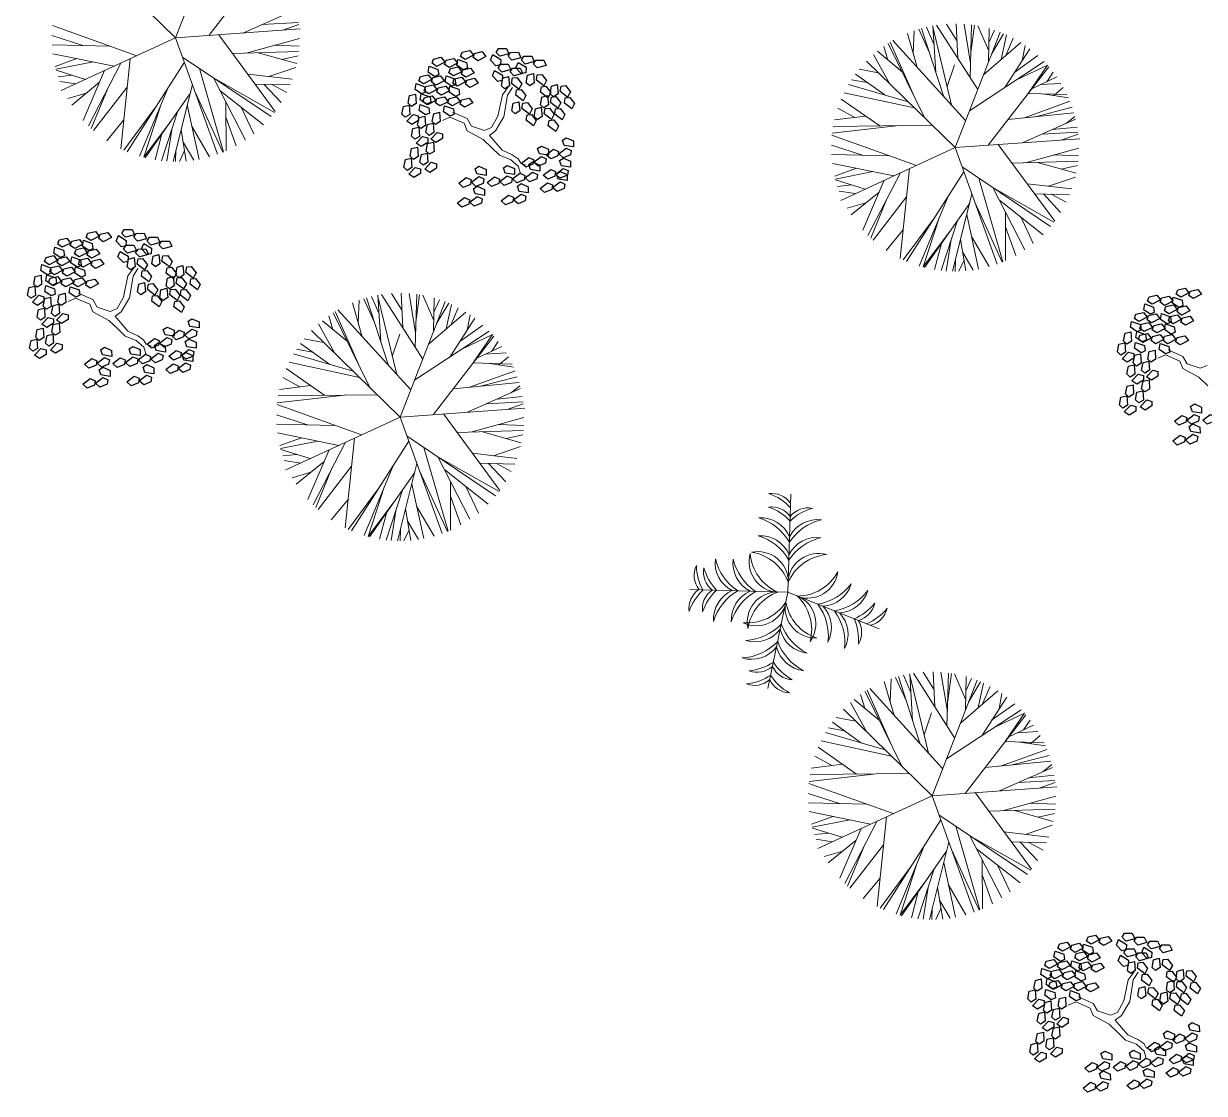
# Model space of a CAD drawing. Header units: millimetres. Extents: x 997 to 4249, y 599 to 1440.
# Drawn here: x 1773.83 to 1810.53, y 699.55 to 732.79 of the extents above; entities that cross this region are included whole.
import ezdxf

# ---------------------------------------------------------------- set-up
doc = ezdxf.new("R2010")
doc.units = ezdxf.units.MM
doc.linetypes.add('Continuo', pattern=[0])
doc.layers.add('cercas existentes', color=18, linetype='Continuous')
doc.layers.add('taludes', color=9, linetype='Continuous')

# ---------------------------------------------------------------- blocks, each defined once
blk = doc.blocks.new('L', base_point=(1.3683, 0.5913))
at = {"linetype": 'Continuo'}
for p, q in [((1.2809, 0.65), (1.3117, 0.675)), ((1.2937, 0.5998), (1.2809, 0.65)), ((1.3117, 0.675), (1.3419, 0.6213)), ((1.2753, 0.5668), (1.3061, 0.5917)), ((1.2881, 0.5166), (1.2753, 0.5668)), ((1.3225, 0.5909), (1.2937, 0.5998)), ((1.3061, 0.5917), (1.3362, 0.538)), ((1.3419, 0.6213), (1.3225, 0.5909)), ((1.337, 0.4891), (1.3557, 0.5478)), ((1.3557, 0.5478), (1.3911, 0.5544)), ((1.3911, 0.5544), (1.4042, 0.5272)), ((1.3169, 0.5076), (1.2881, 0.5166)), ((1.3362, 0.538), (1.3169, 0.5076)), ((1.3763, 0.4836), (1.337, 0.4891)), ((1.4042, 0.5272), (1.3763, 0.4836))]:
    blk.add_line(p, q, dxfattribs=at)
blk = doc.blocks.new('gtfoods1')
at = {"layer": 'taludes', "lineweight": 5, "extrusion": (-0.01642, -0.01246, 0.999788)}
for p, q in [((-145.898, 71.43, 12.075), (-144.497, 75.021, 12.143)), ((-145.898, 71.43, 12.075), (-148.651, 74.117, 12.063)), ((-144.87, 71.503, 12.093), (-142.983, 73.94, 12.154)), ((-143.806, 71.578, 12.111), (-142.153, 72.312, 12.147)), ((-147.101, 70.875, 12.048), (-149.726, 71.815, 12.017)), ((-145.898, 71.43, 12.075), (-142.023, 71.705, 12.142)), ((-143.208, 71.844, 12.124), (-142.08, 71.906, 12.144)), ((-142.568, 71.666, 12.133), (-142.073, 71.846, 12.143)), ((-122.85, 70.516, 12.087), (-123.157, 71.57, 12.095)), ((-122.976, 70.947, 12.09), (-122.946, 71.651, 12.099)), ((-122.48, 70.981, 12.099), (-122.804, 71.698, 12.102)), ((-122.039, 69.623, 12.089), (-122.721, 71.722, 12.104)), ((-122.33, 71.232, 12.104), (-122.563, 71.763, 12.107)), ((-122.275, 70.351, 12.094), (-122.365, 71.805, 12.111)), ((-121.782, 69.34, 12.09), (-122.363, 71.77, 12.11)), ((-120.971, 69.82, 12.109), (-122.254, 71.824, 12.113)), ((-121.614, 71.327, 12.117), (-121.944, 71.858, 12.118)), ((-121.673, 68.02, 12.075), (-120.273, 71.611, 12.143)), ((-121.591, 70.787, 12.111), (-121.638, 71.867, 12.124)), ((-121.196, 70.641, 12.116), (-121.395, 71.857, 12.127)), ((-121.21, 70.193, 12.11), (-121.16, 71.833, 12.131)), ((-121.186, 70.97, 12.12), (-121.069, 71.82, 12.132)), ((-120.631, 71.021, 12.13), (-120.97, 71.803, 12.134)), ((-120.638, 70.676, 12.125), (-120.617, 71.719, 12.138)), ((-120.625, 71.28, 12.133), (-120.449, 71.667, 12.141)), ((-120.541, 70.923, 12.13), (-120.165, 71.559, 12.144)), ((-148.777, 71.191, 12.025), (-149.744, 71.5, 12.013)), ((-147.93, 71.172, 12.038), (-149.739, 71.212, 12.009)), ((-145.898, 71.43, 12.075), (-149.451, 69.79, 11.996)), ((-145.898, 71.43, 12.075), (-144.592, 67.811, 12.051)), ((-144.555, 71.525, 12.098), (-142.804, 69.143, 12.097)), ((-143.707, 70.957, 12.105), (-142.051, 71.414, 12.138)), ((-142.833, 71.198, 12.122), (-142.059, 71.171, 12.135)), ((-122.614, 68.938, 12.071), (-123.753, 71.257, 12.081)), ((-122.924, 69.57, 12.074), (-123.689, 71.297, 12.083)), ((-121.346, 68.86, 12.091), (-123.605, 71.348, 12.085)), ((-120.792, 70.279, 12.118), (-119.633, 71.281, 12.149)), ((-120.239, 70.757, 12.133), (-120.078, 71.521, 12.145)), ((-120.1, 70.877, 12.136), (-119.867, 71.417, 12.147)), ((-119.588, 70.722, 12.143), (-119.501, 71.195, 12.15)), ((-147.807, 70.549, 12.033), (-149.713, 70.938, 12.006)), ((-145.682, 70.833, 12.071), (-142.931, 68.981, 12.093)), ((-144.128, 70.944, 12.098), (-142.074, 71.007, 12.133)), ((-143.335, 70.969, 12.111), (-142.135, 70.63, 12.127)), ((-142.602, 70.762, 12.121), (-142.091, 70.875, 12.131)), ((-123.712, 70.01, 12.066), (-124.208, 70.915, 12.069)), ((-123.313, 70.362, 12.077), (-124.089, 71.015, 12.073)), ((-123.763, 70.741, 12.075), (-123.892, 71.164, 12.078)), ((-120.13, 69.885, 12.124), (-119.351, 71.087, 12.151)), ((-119.82, 70.363, 12.135), (-119.1, 70.879, 12.153)), ((-148.966, 70.786, 12.017), (-149.641, 70.542, 12.002)), ((-148.453, 70.681, 12.024), (-149.618, 70.453, 12.002)), ((-147.6, 70.644, 12.037), (-148.607, 68.699, 11.996)), ((-147.315, 70.776, 12.044), (-147.605, 67.983, 12.004)), ((-145.626, 70.676, 12.07), (-147.406, 67.891, 12.006)), ((-145.16, 70.481, 12.075), (-144.411, 67.881, 12.055)), ((-142.998, 70.229, 12.108), (-142.161, 70.513, 12.125)), ((-124.051, 70.341, 12.065), (-124.652, 70.456, 12.056)), ((-121.673, 68.02, 12.075), (-124.427, 70.708, 12.063)), ((-121.919, 69.915, 12.095), (-121.688, 70.593, 12.107)), ((-121.228, 69.163, 12.097), (-118.905, 70.691, 12.154)), ((-120.645, 68.093, 12.093), (-118.758, 70.53, 12.154)), ((-119.761, 70.128, 12.133), (-118.805, 70.583, 12.154)), ((-118.805, 70.583, 12.154), (-119.4, 69.702, 12.133)), ((-148.695, 70.139, 12.013), (-149.611, 70.424, 12.001)), ((-149.114, 70.269, 12.008), (-149.55, 70.221, 12)), ((-148.103, 70.412, 12.026), (-148.766, 68.866, 11.996)), ((-144.724, 70.188, 12.079), (-142.826, 69.112, 12.097)), ((-144.724, 70.188, 12.079), (-143.73, 68.251, 12.071)), ((-143.658, 70.306, 12.098), (-142.271, 70.145, 12.119)), ((-124.403, 70.04, 12.055), (-124.894, 70.125, 12.048)), ((-123.861, 69.656, 12.059), (-124.771, 70.302, 12.053)), ((-119.288, 69.846, 12.137), (-118.515, 70.216, 12.154)), ((-118.827, 70.067, 12.147), (-118.625, 70.366, 12.154)), ((-149, 69.999, 12.006), (-149.499, 70.077, 11.999)), ((-148.259, 70.048, 12.019), (-149.128, 69.342, 11.996)), ((-148.017, 69.838, 12.02), (-148.521, 68.616, 11.997)), ((-147.406, 69.899, 12.031), (-148.449, 68.551, 11.997)), ((-146.128, 69.891, 12.052), (-147.017, 67.749, 12.011)), ((-145.375, 69.982, 12.066), (-145.979, 67.584, 12.026)), ((-145.287, 69.737, 12.064), (-144.431, 67.873, 12.055)), ((-144.522, 69.794, 12.077), (-143.164, 68.723, 12.086)), ((-143.43, 69.995, 12.098), (-142.34, 69.966, 12.115)), ((-143.153, 69.988, 12.102), (-142.62, 69.416, 12.104)), ((-142.908, 69.981, 12.106), (-142.443, 69.736, 12.111)), ((-122.935, 69.252, 12.07), (-125.123, 69.725, 12.04)), ((-123.135, 69.446, 12.069), (-124.985, 69.979, 12.045)), ((-119.018, 69.976, 12.143), (-118.384, 70.015, 12.154)), ((-118.607, 69.638, 12.146), (-118.312, 69.891, 12.154)), ((-148.673, 69.712, 12.008), (-149.25, 69.543, 11.996)), ((-145.445, 69.705, 12.061), (-146.847, 67.702, 12.013)), ((-144.335, 69.431, 12.076), (-144.332, 67.915, 12.057)), ((-124.018, 68.694, 12.045), (-125.215, 69.523, 12.036)), ((-119.514, 68.943, 12.122), (-118.105, 69.458, 12.152)), ((-119.4, 69.702, 12.133), (-118.197, 69.668, 12.153)), ((-118.944, 69.689, 12.141), (-118.152, 69.569, 12.152)), ((-146.54, 69.246, 12.037), (-147.509, 67.937, 12.005)), ((-146.382, 69.28, 12.04), (-146.889, 67.721, 12.013)), ((-145.828, 69.158, 12.048), (-146.336, 67.608, 12.02)), ((-145.536, 69.346, 12.055), (-145.167, 67.653, 12.04)), ((-143.861, 69.273, 12.082), (-143.468, 68.447, 12.078)), ((-124.456, 68.998, 12.041), (-125.424, 68.878, 12.024)), ((-124.787, 68.957, 12.036), (-125.32, 69.248, 12.03)), ((-120.027, 68.892, 12.113), (-117.98, 69.097, 12.149)), ((-119.179, 68.977, 12.128), (-118.037, 69.274, 12.15)), ((-118.223, 68.772, 12.141), (-117.95, 68.988, 12.148)), ((-147.513, 68.87, 12.017), (-148.038, 68.233, 12)), ((-146.062, 68.824, 12.04), (-146.889, 67.721, 12.013)), ((-145.387, 68.664, 12.049), (-144.843, 67.73, 12.046)), ((-144.334, 68.968, 12.07), (-144.015, 68.075, 12.064)), ((-123.411, 68.701, 12.055), (-125.495, 68.466, 12.018)), ((-122.381, 68.711, 12.072), (-125.464, 68.679, 12.021)), ((-119.581, 68.169, 12.111), (-117.929, 68.902, 12.147)), ((-118.662, 68.577, 12.131), (-117.879, 68.657, 12.145)), ((-146.326, 68.447, 12.031), (-146.538, 67.637, 12.017)), ((-146.02, 68.572, 12.037), (-146.173, 67.593, 12.023)), ((-145.73, 68.574, 12.042), (-145.565, 67.597, 12.033)), ((-122.877, 67.465, 12.048), (-125.501, 68.405, 12.017)), ((-121.673, 68.02, 12.075), (-117.799, 68.295, 12.142)), ((-118.984, 68.434, 12.124), (-117.856, 68.496, 12.144)), ((-118.344, 68.256, 12.133), (-117.849, 68.436, 12.143)), ((-145.889, 67.944, 12.032), (-145.902, 67.583, 12.027)), ((-145.621, 67.926, 12.036), (-145.782, 67.584, 12.029)), ((-145.664, 68.186, 12.038), (-145.333, 67.624, 12.037)), ((-124.553, 67.781, 12.025), (-125.52, 68.09, 12.013)), ((-121.673, 68.02, 12.075), (-125.227, 66.38, 11.996)), ((-121.673, 68.02, 12.075), (-120.368, 64.401, 12.051)), ((-120.331, 68.116, 12.098), (-118.579, 65.733, 12.097)), ((-119.482, 67.548, 12.105), (-117.826, 68.005, 12.138)), ((-123.706, 67.762, 12.038), (-125.514, 67.802, 12.009)), ((-123.583, 67.139, 12.033), (-125.489, 67.529, 12.006)), ((-119.904, 67.535, 12.098), (-117.849, 67.598, 12.133)), ((-119.11, 67.559, 12.111), (-117.91, 67.22, 12.127)), ((-118.609, 67.789, 12.122), (-117.835, 67.761, 12.135)), ((-124.741, 67.376, 12.017), (-125.416, 67.132, 12.002)), ((-124.229, 67.271, 12.024), (-125.394, 67.043, 12.002)), ((-123.376, 67.235, 12.037), (-124.382, 65.289, 11.996)), ((-123.091, 67.366, 12.044), (-123.381, 64.573, 12.004)), ((-121.401, 67.266, 12.07), (-123.182, 64.481, 12.006)), ((-121.458, 67.423, 12.071), (-118.706, 65.571, 12.093)), ((-118.377, 67.352, 12.121), (-117.866, 67.466, 12.131)), ((-124.47, 66.729, 12.013), (-125.386, 67.014, 12.001)), ((-124.89, 66.86, 12.008), (-125.325, 66.811, 12)), ((-123.879, 67.003, 12.026), (-124.541, 65.456, 11.996)), ((-120.935, 67.072, 12.075), (-120.187, 64.471, 12.055)), ((-119.434, 66.896, 12.098), (-118.047, 66.735, 12.119)), ((-118.774, 66.819, 12.108), (-117.937, 67.104, 12.125)), ((-124.775, 66.589, 12.006), (-125.274, 66.667, 11.999)), ((-124.035, 66.638, 12.019), (-124.904, 65.932, 11.996)), ((-123.793, 66.428, 12.02), (-124.296, 65.206, 11.997)), ((-123.182, 66.489, 12.031), (-124.225, 65.142, 11.997)), ((-121.904, 66.481, 12.052), (-122.792, 64.339, 12.011)), ((-121.151, 66.572, 12.066), (-121.755, 64.174, 12.026)), ((-120.499, 66.778, 12.079), (-118.602, 65.703, 12.097)), ((-120.499, 66.778, 12.079), (-119.505, 64.842, 12.071)), ((-119.206, 66.585, 12.098), (-118.115, 66.556, 12.115)), ((-118.929, 66.578, 12.102), (-118.395, 66.006, 12.104)), ((-118.684, 66.571, 12.106), (-118.219, 66.327, 12.111)), ((-124.448, 66.302, 12.008), (-125.026, 66.133, 11.996)), ((-121.221, 66.295, 12.061), (-122.623, 64.292, 12.013)), ((-121.062, 66.327, 12.064), (-120.207, 64.463, 12.055)), ((-120.297, 66.384, 12.077), (-118.939, 65.313, 12.086)), ((-122.316, 65.836, 12.037), (-123.285, 64.527, 12.005)), ((-122.157, 65.87, 12.04), (-122.665, 64.311, 12.013)), ((-121.603, 65.749, 12.048), (-122.111, 64.198, 12.02)), ((-121.311, 65.936, 12.055), (-120.942, 64.243, 12.04)), ((-120.111, 66.022, 12.076), (-120.108, 64.506, 12.057)), ((-119.636, 65.863, 12.082), (-119.243, 65.037, 12.078)), ((-123.289, 65.46, 12.017), (-123.814, 64.824, 12)), ((-121.837, 65.414, 12.04), (-122.665, 64.311, 12.013)), ((-120.11, 65.558, 12.07), (-119.79, 64.665, 12.064)), ((-122.101, 65.037, 12.031), (-122.314, 64.227, 12.017)), ((-121.795, 65.163, 12.037), (-121.949, 64.183, 12.023)), ((-121.505, 65.165, 12.042), (-121.341, 64.187, 12.033)), ((-121.163, 65.254, 12.049), (-120.618, 64.32, 12.046)), ((-121.44, 64.776, 12.038), (-121.108, 64.215, 12.037)), ((-121.664, 64.534, 12.032), (-121.677, 64.173, 12.027)), ((-121.396, 64.516, 12.036), (-121.558, 64.175, 12.029)), ((-138.86, 62.953, 12.117), (-139.19, 63.484, 12.118)), ((-138.837, 62.413, 12.111), (-138.884, 63.493, 12.124)), ((-138.442, 62.267, 12.116), (-138.642, 63.483, 12.127)), ((-140.096, 62.142, 12.087), (-140.403, 63.196, 12.095)), ((-140.222, 62.573, 12.09), (-140.192, 63.277, 12.099)), ((-139.726, 62.606, 12.099), (-140.05, 63.323, 12.102)), ((-139.285, 61.249, 12.089), (-139.967, 63.348, 12.104)), ((-139.576, 62.858, 12.104), (-139.809, 63.389, 12.107)), ((-139.521, 61.977, 12.094), (-139.611, 63.431, 12.111)), ((-139.028, 60.966, 12.09), (-139.609, 63.395, 12.11)), ((-138.217, 61.446, 12.109), (-139.5, 63.449, 12.113)), ((-138.919, 59.646, 12.075), (-137.519, 63.237, 12.143)), ((-138.456, 61.819, 12.11), (-138.406, 63.459, 12.131)), ((-138.432, 62.596, 12.12), (-138.315, 63.445, 12.132)), ((-137.877, 62.647, 12.13), (-138.216, 63.428, 12.134)), ((-137.884, 62.301, 12.125), (-137.863, 63.345, 12.138)), ((-137.872, 62.905, 12.133), (-137.695, 63.293, 12.141)), ((-137.787, 62.549, 12.13), (-137.411, 63.185, 12.144)), ((-137.485, 62.383, 12.133), (-137.324, 63.146, 12.145)), ((-141.009, 62.366, 12.075), (-141.138, 62.789, 12.078)), ((-139.86, 60.564, 12.071), (-140.999, 62.883, 12.081)), ((-140.17, 61.195, 12.074), (-140.936, 62.923, 12.083)), ((-138.592, 60.486, 12.091), (-140.852, 62.973, 12.085)), ((-138.038, 61.905, 12.118), (-136.879, 62.907, 12.149)), ((-137.346, 62.503, 12.136), (-137.113, 63.042, 12.147)), ((-136.834, 62.347, 12.143), (-136.747, 62.821, 12.15)), ((-140.959, 61.636, 12.066), (-141.454, 62.541, 12.069)), ((-140.559, 61.988, 12.077), (-141.335, 62.64, 12.073)), ((-137.376, 61.511, 12.124), (-136.597, 62.713, 12.151)), ((-137.067, 61.988, 12.135), (-136.346, 62.505, 12.153)), ((-141.298, 61.967, 12.065), (-141.898, 62.081, 12.056)), ((-138.919, 59.646, 12.075), (-141.673, 62.333, 12.063)), ((-139.165, 61.541, 12.095), (-138.934, 62.219, 12.107)), ((-138.474, 60.789, 12.097), (-136.151, 62.317, 12.154)), ((-137.891, 59.719, 12.093), (-136.005, 62.156, 12.154)), ((-137.008, 61.753, 12.133), (-136.051, 62.209, 12.154)), ((-136.051, 62.209, 12.154), (-136.646, 61.328, 12.133)), ((-141.649, 61.666, 12.055), (-142.14, 61.75, 12.048)), ((-141.107, 61.281, 12.059), (-142.017, 61.927, 12.053)), ((-136.534, 61.472, 12.137), (-135.761, 61.842, 12.154)), ((-136.073, 61.693, 12.147), (-135.871, 61.992, 12.154)), ((-140.181, 60.877, 12.07), (-142.369, 61.35, 12.04)), ((-140.381, 61.072, 12.069), (-142.231, 61.605, 12.045)), ((-136.646, 61.328, 12.133), (-135.443, 61.293, 12.153)), ((-136.264, 61.601, 12.143), (-135.63, 61.64, 12.154)), ((-136.191, 61.315, 12.141), (-135.398, 61.195, 12.152)), ((-135.854, 61.264, 12.146), (-135.558, 61.517, 12.154)), ((-141.264, 60.32, 12.045), (-142.461, 61.149, 12.036)), ((-136.76, 60.569, 12.122), (-135.351, 61.084, 12.152)), ((-141.702, 60.623, 12.041), (-142.67, 60.504, 12.024)), ((-142.033, 60.582, 12.036), (-142.566, 60.873, 12.03)), ((-137.273, 60.517, 12.113), (-135.226, 60.723, 12.149)), ((-136.426, 60.602, 12.128), (-135.283, 60.9, 12.15)), ((-135.469, 60.397, 12.141), (-135.196, 60.614, 12.148)), ((-140.657, 60.326, 12.055), (-142.741, 60.092, 12.018)), ((-139.628, 60.337, 12.072), (-142.71, 60.305, 12.021)), ((-136.827, 59.794, 12.111), (-135.175, 60.528, 12.147)), ((-135.908, 60.202, 12.131), (-135.126, 60.283, 12.145)), ((-140.123, 59.091, 12.048), (-142.747, 60.031, 12.017)), ((-138.919, 59.646, 12.075), (-135.045, 59.921, 12.142)), ((-136.23, 60.059, 12.124), (-135.102, 60.122, 12.144)), ((-135.59, 59.882, 12.133), (-135.095, 60.061, 12.143)), ((-141.799, 59.407, 12.025), (-142.766, 59.716, 12.013)), ((-138.919, 59.646, 12.075), (-142.473, 58.006, 11.996)), ((-138.919, 59.646, 12.075), (-137.614, 56.027, 12.051)), ((-137.577, 59.741, 12.098), (-135.825, 57.359, 12.097)), ((-136.728, 59.173, 12.105), (-135.072, 59.63, 12.138)), ((-140.952, 59.387, 12.038), (-142.76, 59.428, 12.009)), ((-140.829, 58.765, 12.033), (-142.735, 59.154, 12.006)), ((-137.15, 59.16, 12.098), (-135.096, 59.223, 12.133)), ((-136.356, 59.185, 12.111), (-135.156, 58.846, 12.127)), ((-135.855, 59.414, 12.122), (-135.081, 59.387, 12.135)), ((-135.623, 58.978, 12.121), (-135.112, 59.091, 12.131)), ((-141.987, 59.001, 12.017), (-142.662, 58.757, 12.002)), ((-141.475, 58.897, 12.024), (-142.64, 58.669, 12.002)), ((-140.622, 58.86, 12.037), (-141.628, 56.915, 11.996)), ((-140.337, 58.992, 12.044), (-140.627, 56.199, 12.004)), ((-138.647, 58.892, 12.07), (-140.428, 56.107, 12.006)), ((-138.704, 59.049, 12.071), (-135.952, 57.196, 12.093)), ((-136.02, 58.445, 12.108), (-135.183, 58.729, 12.125)), ((-141.717, 58.355, 12.013), (-142.632, 58.64, 12.001)), ((-142.136, 58.485, 12.008), (-142.571, 58.436, 12)), ((-141.125, 58.628, 12.026), (-141.787, 57.082, 11.996)), ((-138.181, 58.697, 12.075), (-137.433, 56.097, 12.055)), ((-137.746, 58.404, 12.079), (-135.848, 57.328, 12.097)), ((-137.746, 58.404, 12.079), (-136.751, 56.467, 12.071)), ((-136.68, 58.521, 12.098), (-135.293, 58.36, 12.119)), ((-142.021, 58.214, 12.006), (-142.52, 58.293, 11.999)), ((-141.281, 58.264, 12.019), (-142.15, 57.557, 11.996)), ((-141.039, 58.054, 12.02), (-141.543, 56.832, 11.997)), ((-140.428, 58.115, 12.031), (-141.471, 56.767, 11.997)), ((-139.15, 58.106, 12.052), (-140.038, 55.965, 12.011)), ((-138.397, 58.198, 12.066), (-139.001, 55.799, 12.026)), ((-137.543, 58.01, 12.077), (-136.186, 56.938, 12.086)), ((-136.452, 58.211, 12.098), (-135.361, 58.182, 12.115)), ((-136.175, 58.203, 12.102), (-135.641, 57.632, 12.104)), ((-135.93, 58.197, 12.106), (-135.465, 57.952, 12.111)), ((-141.694, 57.928, 12.008), (-142.272, 57.759, 11.996)), ((-138.467, 57.92, 12.061), (-139.869, 55.918, 12.013)), ((-138.309, 57.952, 12.064), (-137.453, 56.089, 12.055)), ((-137.357, 57.647, 12.076), (-137.354, 56.131, 12.057)), ((-139.562, 57.462, 12.037), (-140.531, 56.153, 12.005)), ((-139.403, 57.495, 12.04), (-139.911, 55.937, 12.013)), ((-138.849, 57.374, 12.048), (-139.357, 55.824, 12.02)), ((-138.557, 57.562, 12.055), (-138.188, 55.868, 12.04)), ((-136.882, 57.488, 12.082), (-136.489, 56.663, 12.078)), ((-140.535, 57.086, 12.017), (-141.06, 56.449, 12)), ((-139.083, 57.04, 12.04), (-139.911, 55.937, 12.013)), ((-138.409, 56.88, 12.049), (-137.864, 55.946, 12.046)), ((-137.356, 57.184, 12.07), (-137.036, 56.291, 12.064)), ((-139.347, 56.663, 12.031), (-139.56, 55.852, 12.017)), ((-139.041, 56.788, 12.037), (-139.195, 55.808, 12.023)), ((-138.752, 56.79, 12.042), (-138.587, 55.813, 12.033)), ((-138.91, 56.159, 12.032), (-138.923, 55.799, 12.027)), ((-138.686, 56.402, 12.038), (-138.354, 55.84, 12.037)), ((-138.642, 56.142, 12.036), (-138.804, 55.8, 12.029)), ((-123.568, 50.373, 12.087), (-123.875, 51.427, 12.095)), ((-123.694, 50.805, 12.09), (-123.664, 51.508, 12.099)), ((-123.197, 50.838, 12.099), (-123.522, 51.555, 12.102)), ((-122.757, 49.481, 12.089), (-123.438, 51.58, 12.104)), ((-123.047, 51.09, 12.104), (-123.281, 51.621, 12.107)), ((-122.993, 50.209, 12.094), (-123.082, 51.662, 12.111)), ((-122.499, 49.197, 12.09), (-123.08, 51.627, 12.11)), ((-121.689, 49.677, 12.109), (-122.972, 51.681, 12.113)), ((-122.332, 51.185, 12.117), (-122.662, 51.715, 12.118)), ((-122.391, 47.878, 12.075), (-120.99, 51.469, 12.143)), ((-122.308, 50.644, 12.111), (-122.356, 51.725, 12.124)), ((-121.914, 50.498, 12.116), (-122.113, 51.715, 12.127)), ((-121.928, 50.05, 12.11), (-121.877, 51.69, 12.131)), ((-121.904, 50.827, 12.12), (-121.787, 51.677, 12.132)), ((-121.348, 50.879, 12.13), (-121.688, 51.66, 12.134)), ((-121.355, 50.533, 12.125), (-121.334, 51.577, 12.138)), ((-121.343, 51.137, 12.133), (-121.167, 51.525, 12.141)), ((-121.259, 50.781, 12.13), (-120.883, 51.416, 12.144)), ((-120.957, 50.615, 12.133), (-120.795, 51.378, 12.145)), ((-124.481, 50.598, 12.075), (-124.61, 51.021, 12.078)), ((-123.332, 48.796, 12.071), (-124.471, 51.115, 12.081)), ((-123.642, 49.427, 12.074), (-124.407, 51.155, 12.083)), ((-122.063, 48.718, 12.091), (-124.323, 51.205, 12.085)), ((-121.51, 50.136, 12.118), (-120.35, 51.139, 12.149)), ((-120.818, 50.734, 12.136), (-120.584, 51.274, 12.147)), ((-120.306, 50.579, 12.143), (-120.219, 51.052, 12.15)), ((-124.43, 49.868, 12.066), (-124.926, 50.772, 12.069)), ((-124.031, 50.22, 12.077), (-124.807, 50.872, 12.073)), ((-120.847, 49.743, 12.124), (-120.069, 50.944, 12.151)), ((-120.538, 50.22, 12.135), (-119.817, 50.737, 12.153)), ((-124.769, 50.199, 12.065), (-125.37, 50.313, 12.056)), ((-122.391, 47.878, 12.075), (-125.145, 50.565, 12.063)), ((-122.637, 49.773, 12.095), (-122.406, 50.451, 12.107)), ((-121.945, 49.02, 12.097), (-119.623, 50.549, 12.154)), ((-121.363, 47.951, 12.093), (-119.476, 50.388, 12.154)), ((-120.479, 49.985, 12.133), (-119.522, 50.44, 12.154)), ((-119.522, 50.44, 12.154), (-120.117, 49.559, 12.133)), ((-125.121, 49.897, 12.055), (-125.612, 49.982, 12.048)), ((-124.579, 49.513, 12.059), (-125.489, 50.159, 12.053)), ((-120.006, 49.704, 12.137), (-119.233, 50.074, 12.154)), ((-119.545, 49.924, 12.147), (-119.343, 50.224, 12.154)), ((-123.653, 49.109, 12.07), (-125.84, 49.582, 12.04)), ((-123.852, 49.304, 12.069), (-125.702, 49.837, 12.045)), ((-120.117, 49.559, 12.133), (-118.915, 49.525, 12.153)), ((-119.736, 49.833, 12.143), (-119.102, 49.872, 12.154)), ((-119.662, 49.546, 12.141), (-118.87, 49.426, 12.152)), ((-119.325, 49.495, 12.146), (-119.03, 49.748, 12.154)), ((-124.736, 48.552, 12.045), (-125.933, 49.381, 12.036)), ((-120.232, 48.801, 12.122), (-118.823, 49.315, 12.152)), ((-125.174, 48.855, 12.041), (-126.142, 48.735, 12.024)), ((-125.505, 48.814, 12.036), (-126.037, 49.105, 12.03)), ((-120.745, 48.749, 12.113), (-118.698, 48.955, 12.149)), ((-119.897, 48.834, 12.128), (-118.754, 49.132, 12.15)), ((-118.94, 48.629, 12.141), (-118.668, 48.845, 12.148)), ((-124.129, 48.558, 12.055), (-126.212, 48.323, 12.018)), ((-123.099, 48.569, 12.072), (-126.181, 48.537, 12.021)), ((-120.299, 48.026, 12.111), (-118.647, 48.759, 12.147)), ((-119.38, 48.434, 12.131), (-118.597, 48.514, 12.145)), ((-123.594, 47.322, 12.048), (-126.219, 48.262, 12.017)), ((-122.391, 47.878, 12.075), (-118.516, 48.153, 12.142)), ((-119.702, 48.291, 12.124), (-118.574, 48.354, 12.144)), ((-119.062, 48.114, 12.133), (-118.567, 48.293, 12.143)), ((-125.271, 47.638, 12.025), (-126.238, 47.948, 12.013)), ((-122.391, 47.878, 12.075), (-125.945, 46.238, 11.996)), ((-122.391, 47.878, 12.075), (-121.086, 44.258, 12.051)), ((-121.048, 47.973, 12.098), (-119.297, 45.591, 12.097)), ((-120.2, 47.405, 12.105), (-118.544, 47.862, 12.138)), ((-124.423, 47.619, 12.038), (-126.232, 47.66, 12.009)), ((-124.301, 46.996, 12.033), (-126.207, 47.386, 12.006)), ((-120.621, 47.392, 12.098), (-118.567, 47.455, 12.133)), ((-119.828, 47.416, 12.111), (-118.628, 47.077, 12.127)), ((-119.326, 47.646, 12.122), (-118.553, 47.619, 12.135)), ((-125.459, 47.233, 12.017), (-126.134, 46.989, 12.002)), ((-124.946, 47.128, 12.024), (-126.112, 46.9, 12.002)), ((-124.094, 47.092, 12.037), (-125.1, 45.146, 11.996)), ((-123.808, 47.224, 12.044), (-124.099, 44.43, 12.004)), ((-122.119, 47.124, 12.07), (-123.9, 44.339, 12.006)), ((-122.176, 47.281, 12.071), (-119.424, 45.428, 12.093)), ((-119.095, 47.209, 12.121), (-118.584, 47.323, 12.131)), ((-125.188, 46.587, 12.013), (-126.104, 46.871, 12.001)), ((-125.607, 46.717, 12.008), (-126.043, 46.668, 12)), ((-124.596, 46.86, 12.026), (-125.259, 45.314, 11.996)), ((-121.653, 46.929, 12.075), (-120.905, 44.329, 12.055)), ((-121.217, 46.635, 12.079), (-119.32, 45.56, 12.097)), ((-121.217, 46.635, 12.079), (-120.223, 44.699, 12.071)), ((-120.152, 46.753, 12.098), (-118.765, 46.592, 12.119)), ((-119.491, 46.676, 12.108), (-118.655, 46.961, 12.125)), ((-125.493, 46.446, 12.006), (-125.992, 46.524, 11.999)), ((-124.753, 46.495, 12.019), (-125.622, 45.789, 11.996)), ((-124.511, 46.286, 12.02), (-125.014, 45.064, 11.997)), ((-123.9, 46.346, 12.031), (-124.943, 44.999, 11.997)), ((-122.621, 46.338, 12.052), (-123.51, 44.197, 12.011)), ((-121.869, 46.429, 12.066), (-122.473, 44.031, 12.026)), ((-121.015, 46.241, 12.077), (-119.657, 45.17, 12.086)), ((-119.923, 46.443, 12.098), (-118.833, 46.413, 12.115)), ((-119.647, 46.435, 12.102), (-119.113, 45.863, 12.104)), ((-119.402, 46.429, 12.106), (-118.936, 46.184, 12.111)), ((-125.166, 46.159, 12.008), (-125.743, 45.991, 11.996)), ((-121.939, 46.152, 12.061), (-123.341, 44.149, 12.013)), ((-121.78, 46.184, 12.064), (-120.925, 44.32, 12.055)), ((-120.829, 45.879, 12.076), (-120.826, 44.363, 12.057)), ((-123.034, 45.693, 12.037), (-124.003, 44.384, 12.005)), ((-122.875, 45.727, 12.04), (-123.382, 44.169, 12.013)), ((-122.321, 45.606, 12.048), (-122.829, 44.055, 12.02)), ((-122.029, 45.794, 12.055), (-121.66, 44.1, 12.04)), ((-120.354, 45.72, 12.082), (-119.961, 44.895, 12.078)), ((-124.006, 45.317, 12.017), (-124.531, 44.681, 12)), ((-122.555, 45.272, 12.04), (-123.382, 44.169, 12.013)), ((-120.828, 45.415, 12.07), (-120.508, 44.522, 12.064)), ((-122.819, 44.895, 12.031), (-123.032, 44.084, 12.017)), ((-122.513, 45.02, 12.037), (-122.667, 44.04, 12.023)), ((-122.223, 45.022, 12.042), (-122.058, 44.045, 12.033)), ((-121.88, 45.112, 12.049), (-121.336, 44.178, 12.046)), ((-122.158, 44.634, 12.038), (-121.826, 44.072, 12.037)), ((-122.382, 44.391, 12.032), (-122.395, 44.03, 12.027)), ((-122.114, 44.374, 12.036), (-122.275, 44.032, 12.029))]:
    blk.add_line(p, q, dxfattribs=at)
at = {"layer": 'taludes', "linetype": 'Continuo', "lineweight": 5, "extrusion": (-0.012368, -0.016489, 0.999788)}
for p, q in [((-135.744, 69.656, 12.097), (-135.563, 69.906, 12.103)), ((-135.585, 69.651, 12.099), (-135.433, 69.889, 12.104)), ((-135.88, 68.999, 12.084), (-135.744, 69.656, 12.097)), ((-135.693, 68.979, 12.086), (-135.585, 69.651, 12.099)), ((-136.837, 68.921, 12.071), (-137.294, 69.124, 12.069)), ((-136.08, 68.641, 12.076), (-135.88, 68.999, 12.084)), ((-137.371, 68.965, 12.065), (-137.606, 68.864, 12.061)), ((-136.929, 68.775, 12.068), (-137.371, 68.965, 12.065)), ((-136.835, 68.543, 12.065), (-136.929, 68.775, 12.068)), ((-136.7, 68.687, 12.069), (-136.837, 68.921, 12.071)), ((-136.299, 68.553, 12.072), (-136.7, 68.687, 12.069)), ((-136.299, 68.553, 12.072), (-136.08, 68.641, 12.076)), ((-135.953, 68.542, 12.076), (-135.693, 68.979, 12.086)), ((-136.337, 68.271, 12.067), (-136.835, 68.543, 12.065)), ((-136.337, 68.271, 12.067), (-136.056, 68.005, 12.066)), ((-136.145, 68.4, 12.071), (-135.953, 68.542, 12.076)), ((-136.145, 68.4, 12.071), (-135.754, 67.942, 12.068)), ((-136.056, 68.005, 12.066), (-135.832, 67.782, 12.065)), ((-135.754, 67.942, 12.068), (-135.441, 67.797, 12.07)), ((-135.832, 67.782, 12.065), (-135.489, 67.65, 12.067)), ((-135.489, 67.65, 12.067), (-135.25, 67.44, 12.066)), ((-135.441, 67.797, 12.07), (-135.257, 67.67, 12.07)), ((-135.257, 67.67, 12.07), (-135.174, 67.532, 12.069)), ((-135.174, 67.532, 12.069), (-135.017, 67.473, 12.07)), ((-135.25, 67.44, 12.066), (-135.184, 67.209, 12.063)), ((-147.378, 64.032, 12.097), (-147.197, 64.282, 12.103)), ((-147.219, 64.027, 12.099), (-147.067, 64.265, 12.104)), ((-147.514, 63.375, 12.084), (-147.378, 64.032, 12.097)), ((-147.327, 63.355, 12.086), (-147.219, 64.027, 12.099)), ((-148.471, 63.297, 12.071), (-148.928, 63.5, 12.069)), ((-149.005, 63.341, 12.065), (-149.24, 63.24, 12.061)), ((-148.563, 63.152, 12.068), (-149.005, 63.341, 12.065)), ((-148.469, 62.919, 12.065), (-148.563, 63.152, 12.068)), ((-148.334, 63.063, 12.069), (-148.471, 63.297, 12.071)), ((-147.714, 63.017, 12.076), (-147.514, 63.375, 12.084)), ((-147.587, 62.918, 12.076), (-147.327, 63.355, 12.086)), ((-147.971, 62.647, 12.067), (-148.469, 62.919, 12.065)), ((-147.933, 62.929, 12.072), (-148.334, 63.063, 12.069)), ((-147.933, 62.929, 12.072), (-147.714, 63.017, 12.076)), ((-147.779, 62.776, 12.071), (-147.587, 62.918, 12.076)), ((-147.779, 62.776, 12.071), (-147.388, 62.318, 12.068)), ((-147.971, 62.647, 12.067), (-147.69, 62.382, 12.066)), ((-147.69, 62.382, 12.066), (-147.466, 62.159, 12.065)), ((-147.466, 62.159, 12.065), (-147.123, 62.026, 12.067)), ((-147.388, 62.318, 12.068), (-147.075, 62.173, 12.07)), ((-147.123, 62.026, 12.067), (-146.884, 61.816, 12.066)), ((-147.075, 62.173, 12.07), (-146.891, 62.046, 12.07)), ((-146.891, 62.046, 12.07), (-146.808, 61.908, 12.069)), ((-146.884, 61.816, 12.066), (-146.818, 61.585, 12.063)), ((-146.808, 61.908, 12.069), (-146.651, 61.849, 12.07)), ((-114.601, 61.532, 12.071), (-115.057, 61.736, 12.069)), ((-115.134, 61.576, 12.065), (-115.369, 61.476, 12.061)), ((-114.692, 61.387, 12.068), (-115.134, 61.576, 12.065)), ((-114.598, 61.154, 12.065), (-114.692, 61.387, 12.068)), ((-114.464, 61.299, 12.069), (-114.601, 61.532, 12.071)), ((-114.063, 61.164, 12.072), (-114.464, 61.299, 12.069)), ((-114.101, 60.882, 12.067), (-114.598, 61.154, 12.065)), ((-114.063, 61.164, 12.072), (-113.843, 61.252, 12.076)), ((-114.101, 60.882, 12.067), (-113.819, 60.617, 12.066)), ((-116.295, 42.159, 12.097), (-116.113, 42.409, 12.103)), ((-116.136, 42.154, 12.099), (-115.984, 42.392, 12.104)), ((-116.431, 41.502, 12.084), (-116.295, 42.159, 12.097)), ((-116.243, 41.482, 12.086), (-116.136, 42.154, 12.099)), ((-117.921, 41.468, 12.065), (-118.156, 41.367, 12.061)), ((-117.479, 41.278, 12.068), (-117.921, 41.468, 12.065)), ((-117.388, 41.424, 12.071), (-117.844, 41.627, 12.069)), ((-116.63, 41.143, 12.076), (-116.431, 41.502, 12.084)), ((-116.503, 41.045, 12.076), (-116.243, 41.482, 12.086)), ((-117.385, 41.046, 12.065), (-117.479, 41.278, 12.068)), ((-117.251, 41.19, 12.069), (-117.388, 41.424, 12.071)), ((-116.85, 41.056, 12.072), (-117.251, 41.19, 12.069)), ((-116.85, 41.056, 12.072), (-116.63, 41.143, 12.076)), ((-116.888, 40.774, 12.067), (-117.385, 41.046, 12.065)), ((-116.888, 40.774, 12.067), (-116.607, 40.508, 12.066)), ((-116.695, 40.903, 12.071), (-116.503, 41.045, 12.076)), ((-116.695, 40.903, 12.071), (-116.305, 40.445, 12.068)), ((-116.607, 40.508, 12.066), (-116.382, 40.285, 12.065)), ((-116.305, 40.445, 12.068), (-115.991, 40.3, 12.07)), ((-116.382, 40.285, 12.065), (-116.039, 40.153, 12.067)), ((-116.039, 40.153, 12.067), (-115.8, 39.943, 12.066)), ((-115.991, 40.3, 12.07), (-115.807, 40.173, 12.07)), ((-115.807, 40.173, 12.07), (-115.725, 40.035, 12.069)), ((-115.725, 40.035, 12.069), (-115.568, 39.976, 12.07)), ((-115.8, 39.943, 12.066), (-115.735, 39.712, 12.063))]:
    blk.add_line(p, q, dxfattribs=at)
at = {"layer": 'taludes', "linetype": 'Continuous', "lineweight": 5}
for p in [(-126.778, 57.247, 12.071), (-129.92, 54.29, 12.071), (-127.491, 51.211, 12.071), (-124.037, 53.068, 12.071)]:
    blk.add_line(p, (-126.871, 54.198, 12.071), dxfattribs=at)
for centre, radius, start, end in [((-127.367, 56.567, 12.071), 0.704, 34.5568, 97.8912), ((-127.963, 55.76, 12.071), 1.585, 42.3431, 71.6462), ((-127.713, 55.537, 12.071), 0.975, 23.5157, 93.6605), ((-128.245, 54.945, 12.071), 1.635, 29.638, 73.3034), ((-127.379, 56.151, 12.071), 0.704, 34.5568, 97.8912), ((-127.975, 55.344, 12.071), 1.585, 42.3431, 71.6462), ((-125.699, 55.276, 12.071), 1.585, 104.8875, 134.1905), ((-126.245, 56.117, 12.071), 0.704, 78.6425, 141.9769), ((-125.454, 54.86, 12.071), 1.635, 103.2303, 146.8956), ((-125.949, 55.484, 12.071), 0.975, 82.8731, 153.0179), ((-127.729, 54.983, 12.071), 0.975, 23.5157, 93.6605), ((-128.261, 54.39, 12.071), 1.635, 29.638, 73.3034), ((-125.471, 54.306, 12.071), 1.635, 103.2303, 146.8956), ((-125.966, 54.929, 12.071), 0.975, 82.8731, 153.0179), ((-127.804, 54.512, 12.071), 0.951, 1.6928, 101.9014), ((-128.213, 54.02, 12.071), 1.438, 19.9333, 81.4546), ((-128.157, 55.119, 12.071), 0.975, 172.8731, 243.0179), ((-127.533, 55.614, 12.071), 1.635, 193.2303, 236.8956), ((-127.602, 55.103, 12.071), 0.975, 172.8731, 243.0179), ((-126.979, 55.598, 12.071), 1.635, 193.2303, 236.8956), ((-127.127, 55.148, 12.071), 0.951, 164.6323, 264.8409), ((-126.612, 55.527, 12.071), 1.438, 185.079, 246.6004), ((-125.921, 54.455, 12.071), 0.951, 74.6323, 174.8409), ((-125.541, 53.939, 12.071), 1.438, 95.079, 156.6004), ((-129.078, 54.723, 12.071), 0.704, 154.0494, 217.3837), ((-128.126, 55.04, 12.071), 1.585, 180.2943, 209.5974), ((-128.79, 54.824, 12.071), 0.704, 168.6425, 231.9769), ((-127.948, 55.37, 12.071), 1.585, 194.8875, 224.1905), ((-126.579, 55.521, 12.071), 1.438, 269.9333, 331.4546), ((-126.257, 54.967, 12.071), 0.951, 251.6928, 351.9014), ((-126.214, 55.439, 12.071), 1.635, 279.638, 323.3034), ((-125.839, 54.736, 12.071), 0.975, 273.5157, 343.6605), ((-129.24, 53.702, 12.071), 0.704, 124.5568, 187.8912), ((-128.433, 53.106, 12.071), 1.585, 132.3431, 161.6462), ((-128.824, 53.689, 12.071), 0.704, 124.5568, 187.8912), ((-128.017, 53.093, 12.071), 1.585, 132.3431, 161.6462), ((-128.21, 53.356, 12.071), 0.975, 113.5157, 183.6605), ((-127.618, 52.824, 12.071), 1.635, 119.638, 163.3034), ((-127.656, 53.339, 12.071), 0.975, 113.5157, 183.6605), ((-127.063, 52.807, 12.071), 1.635, 119.638, 163.3034), ((-127.184, 53.265, 12.071), 0.951, 91.6928, 191.9014), ((-126.692, 52.855, 12.071), 1.438, 109.9333, 171.4546), ((-127.569, 53.037, 12.071), 1.438, 345.079, 46.6004), ((-126.954, 53.217, 12.071), 0.951, 324.6323, 64.8409), ((-125.699, 55.233, 12.071), 1.635, 279.638, 323.3034), ((-125.324, 54.531, 12.071), 0.975, 273.5157, 343.6605), ((-128.135, 54.684, 12.071), 1.438, 265.079, 326.6004), ((-127.851, 54.11, 12.071), 0.951, 244.6323, 344.8409), ((-126.007, 53.727, 12.071), 0.951, 171.6928, 271.9014), ((-125.518, 54.14, 12.071), 1.438, 189.9333, 251.4546), ((-127.248, 52.846, 12.071), 1.635, 353.2303, 36.8956), ((-126.493, 53.098, 12.071), 0.975, 332.8731, 43.0179), ((-126.733, 52.64, 12.071), 1.635, 353.2303, 36.8956), ((-125.416, 54.844, 12.071), 1.585, 292.3431, 321.6462), ((-124.861, 54.008, 12.071), 0.704, 284.5568, 347.8912), ((-125.029, 54.689, 12.071), 1.585, 292.3431, 321.6462), ((-124.475, 53.854, 12.071), 0.704, 284.5568, 347.8912), ((-128.268, 54.335, 12.071), 1.635, 273.2303, 316.8956), ((-125.535, 53.767, 12.071), 1.635, 199.638, 243.3034), ((-125.977, 52.892, 12.071), 0.975, 332.8731, 43.0179), ((-126.259, 52.728, 12.071), 1.585, 354.8875, 24.1905), ((-125.282, 52.953, 12.071), 0.704, 328.6425, 31.9769), ((-126.161, 53.276, 12.071), 0.975, 193.5157, 263.6605), ((-128.381, 53.792, 12.071), 1.635, 273.2303, 316.8956), ((-128.001, 53.091, 12.071), 0.975, 252.8731, 323.0179), ((-126.274, 52.733, 12.071), 0.975, 193.5157, 263.6605), ((-125.647, 53.224, 12.071), 1.635, 199.638, 243.3034), ((-128.212, 53.34, 12.071), 1.585, 274.8875, 304.1905), ((-127.82, 52.417, 12.071), 0.704, 248.6425, 311.9769), ((-126.709, 52.186, 12.071), 0.704, 204.5568, 267.8912), ((-125.982, 52.877, 12.071), 1.585, 212.3431, 241.6462), ((-128.296, 52.933, 12.071), 1.585, 274.8875, 304.1905), ((-127.905, 52.009, 12.071), 0.704, 248.6425, 311.9769), ((-126.794, 51.778, 12.071), 0.704, 204.5568, 267.8912), ((-126.067, 52.47, 12.071), 1.585, 212.3431, 241.6462)]:
    blk.add_arc(centre, radius, start, end, dxfattribs=at)
at = {"layer": 'taludes', "lineweight": 5}
blk.add_arc((-127.889, 53.635, 12.071), 0.975, 252.8731, 323.0179, dxfattribs=at)
at = {"layer": 'taludes', "linetype": 'Continuo', "lineweight": 5, "extrusion": (-0.012368, -0.016489, 0.999788)}
for p, xscale, yscale, zscale, rotation in [((-150.878, -24.601, 12.625), 4.693247904986873, 4.693247904986873, 4.693247904986873, 292.8731664010561), ((-152.265, -25.971, 12.625), 4.693247905292083, 4.693247905292083, 4.693247905292083, 305.0710582407918), ((-151.683, -25.266, 12.625), 4.693247905292083, 4.693247905292083, 4.693247905292083, 305.0710582407918), ((-150.103, -24.321, 12.625), 4.693247904986873, 4.693247904986873, 4.693247904986873, 292.8731664010561), ((-151.665, -25.895, 12.625), 4.693247905292083, 4.693247905292083, 4.693247905292083, 305.0710582407918), ((-150.54, -24.957, 12.625), 4.693247904986873, 4.693247904986873, 4.693247904986873, 292.8731664010561), ((-149.675, -24.729, 12.625), 4.693247905158423, 4.693247905158423, 4.693247905158423, 240.0875733262941), ((-152.267, -26.648, 12.625), 4.693247905292083, 4.693247905292083, 4.693247905292083, 305.0710582407918), ((-151.38, -26.075, 12.625), 4.693247905292083, 4.693247905292083, 4.693247905292083, 305.0710582407918), ((-150.232, -25.269, 12.625), 4.693247905158423, 4.693247905158423, 4.693247905158423, 240.0875733262941), ((-148.874, -24.563, 12.625), 4.693247905158423, 4.693247905158423, 4.693247905158423, 240.0875733262941), ((-152.226, -27.411, 12.625), 4.693247905007419, 4.693247905007419, 4.693247905007419, 11.23182489907098), ((-151.947, -26.802, 12.625), 4.693247905292083, 4.693247905292083, 4.693247905292083, 305.0710582407918), ((-148.909, -25.016, 12.625), 4.693247905158423, 4.693247905158423, 4.693247905158423, 240.0875733262941), ((-151.776, -27.095, 12.625), 4.693247905292083, 4.693247905292083, 4.693247905292083, 305.0710582407918), ((-151.142, -26.666, 12.625), 4.693247905292083, 4.693247905292083, 4.693247905292083, 305.0710582407918), ((-149.507, -25.699, 12.625), 4.693247905158423, 4.693247905158423, 4.693247905158423, 240.0875733262941), ((-148.853, -25.422, 12.625), 4.693247905158423, 4.693247905158423, 4.693247905158423, 240.0875733262941), ((-151.578, -27.78, 12.625), 4.693247905007419, 4.693247905007419, 4.693247905007419, 11.23182489907098), ((-151.289, -27.412, 12.625), 4.693247905007419, 4.693247905007419, 4.693247905007419, 11.23182489907098), ((-150.884, -28.265, 12.625), 4.693247905007419, 4.693247905007419, 4.693247905007419, 11.23182489907098), ((-148.091, -25.678, 12.625), 4.693247904105663, 4.693247904105663, 4.693247904105663, 135.1959007807611), ((-151.185, -28.691, 12.625), 4.693247905007419, 4.693247905007419, 4.693247905007419, 11.23182489907098), ((-148.555, -26.35, 12.625), 4.693247904105663, 4.693247904105663, 4.693247904105663, 135.1959007807611), ((-148.481, -26.908, 12.625), 4.693247904105663, 4.693247904105663, 4.693247904105663, 135.1959007807611), ((-147.786, -26.238, 12.625), 4.693247904105663, 4.693247904105663, 4.693247904105663, 135.1959007807611), ((-149.733, -28.018, 12.625), 4.693247904105663, 4.693247904105663, 4.693247904105663, 135.1959007807611), ((-149.043, -27.467, 12.625), 4.693247904105663, 4.693247904105663, 4.693247904105663, 135.1959007807611), ((-147.617, -26.63, 12.625), 4.693247904105663, 4.693247904105663, 4.693247904105663, 135.1959007807611), ((-149.401, -28.542, 12.625), 4.693247904105663, 4.693247904105663, 4.693247904105663, 135.1959007807611), ((-148.358, -27.662, 12.625), 4.693247904105663, 4.693247904105663, 4.693247904105663, 135.1959007807611), ((-157.615, -36.743, 12.861), 4.693247905292083, 4.693247905292083, 4.693247905292083, 305.0710582407918), ((-156.81, -36.079, 12.861), 4.693247904986873, 4.693247904986873, 4.693247904986873, 292.8731664010561), ((-156.035, -35.799, 12.861), 4.693247904986873, 4.693247904986873, 4.693247904986873, 292.8731664010561), ((-158.197, -37.448, 12.861), 4.693247905292083, 4.693247905292083, 4.693247905292083, 305.0710582407918), ((-156.472, -36.435, 12.861), 4.693247904986873, 4.693247904986873, 4.693247904986873, 292.8731664010561), ((-158.199, -38.125, 12.861), 4.693247905292083, 4.693247905292083, 4.693247905292083, 305.0710582407918), ((-157.597, -37.373, 12.861), 4.693247905292083, 4.693247905292083, 4.693247905292083, 305.0710582407918), ((-157.312, -37.552, 12.861), 4.693247905292083, 4.693247905292083, 4.693247905292083, 305.0710582407918), ((-156.164, -36.746, 12.861), 4.693247905158423, 4.693247905158423, 4.693247905158423, 240.0875733262941), ((-155.607, -36.207, 12.861), 4.693247905158423, 4.693247905158423, 4.693247905158423, 240.0875733262941), ((-157.879, -38.28, 12.861), 4.693247905292083, 4.693247905292083, 4.693247905292083, 305.0710582407918), ((-154.806, -36.04, 12.861), 4.693247905158423, 4.693247905158423, 4.693247905158423, 240.0875733262941), ((-158.158, -38.888, 12.861), 4.693247905007419, 4.693247905007419, 4.693247905007419, 11.23182489907098), ((-157.708, -38.572, 12.861), 4.693247905292083, 4.693247905292083, 4.693247905292083, 305.0710582407918), ((-157.074, -38.143, 12.861), 4.693247905292083, 4.693247905292083, 4.693247905292083, 305.0710582407918), ((-155.439, -37.177, 12.861), 4.693247905158423, 4.693247905158423, 4.693247905158423, 240.0875733262941), ((-154.841, -36.493, 12.861), 4.693247905158423, 4.693247905158423, 4.693247905158423, 240.0875733262941), ((-157.221, -38.89, 12.861), 4.693247905007419, 4.693247905007419, 4.693247905007419, 11.23182489907098), ((-154.785, -36.899, 12.861), 4.693247905158423, 4.693247905158423, 4.693247905158423, 240.0875733262941), ((-129.461, -17.835, 12.471), 4.693247905292083, 4.693247905292083, 4.693247905292083, 305.0710582407918), ((-157.51, -39.257, 12.861), 4.693247905007419, 4.693247905007419, 4.693247905007419, 11.23182489907098), ((-130.043, -18.54, 12.471), 4.693247905292083, 4.693247905292083, 4.693247905292083, 305.0710582407918), ((-129.443, -18.465, 12.471), 4.693247905292083, 4.693247905292083, 4.693247905292083, 305.0710582407918), ((-130.045, -19.217, 12.471), 4.693247905292083, 4.693247905292083, 4.693247905292083, 305.0710582407918), ((-129.158, -18.644, 12.471), 4.693247905292083, 4.693247905292083, 4.693247905292083, 305.0710582407918), ((-157.118, -40.169, 12.861), 4.693247905007419, 4.693247905007419, 4.693247905007419, 11.23182489907098), ((-156.816, -39.743, 12.861), 4.693247905007419, 4.693247905007419, 4.693247905007419, 11.23182489907098), ((-154.487, -37.827, 12.861), 4.693247904105663, 4.693247904105663, 4.693247904105663, 135.1959007807611), ((-154.023, -37.155, 12.861), 4.693247904105663, 4.693247904105663, 4.693247904105663, 135.1959007807611), ((-129.725, -19.371, 12.471), 4.693247905292083, 4.693247905292083, 4.693247905292083, 305.0710582407918), ((-153.718, -37.716, 12.861), 4.693247904105663, 4.693247904105663, 4.693247904105663, 135.1959007807611), ((-130.004, -19.98, 12.471), 4.693247905007419, 4.693247905007419, 4.693247905007419, 11.23182489907098), ((-129.554, -19.664, 12.471), 4.693247905292083, 4.693247905292083, 4.693247905292083, 305.0710582407918), ((-128.92, -19.235, 12.471), 4.693247905292083, 4.693247905292083, 4.693247905292083, 305.0710582407918), ((-155.666, -39.495, 12.861), 4.693247904105663, 4.693247904105663, 4.693247904105663, 135.1959007807611), ((-154.975, -38.944, 12.861), 4.693247904105663, 4.693247904105663, 4.693247904105663, 135.1959007807611), ((-154.413, -38.385, 12.861), 4.693247904105663, 4.693247904105663, 4.693247904105663, 135.1959007807611), ((-153.549, -38.108, 12.861), 4.693247904105663, 4.693247904105663, 4.693247904105663, 135.1959007807611), ((-129.356, -20.349, 12.471), 4.693247905007419, 4.693247905007419, 4.693247905007419, 11.23182489907098), ((-129.067, -19.981, 12.471), 4.693247905007419, 4.693247905007419, 4.693247905007419, 11.23182489907098), ((-154.29, -39.14, 12.861), 4.693247904105663, 4.693247904105663, 4.693247904105663, 135.1959007807611), ((-155.333, -40.02, 12.861), 4.693247904105663, 4.693247904105663, 4.693247904105663, 135.1959007807611), ((-128.964, -21.26, 12.471), 4.693247905007419, 4.693247905007419, 4.693247905007419, 11.23182489907098), ((-128.662, -20.834, 12.471), 4.693247905007419, 4.693247905007419, 4.693247905007419, 11.23182489907098), ((-127.512, -20.587, 12.471), 4.693247904105663, 4.693247904105663, 4.693247904105663, 135.1959007807611), ((-126.821, -20.036, 12.471), 4.693247904105663, 4.693247904105663, 4.693247904105663, 135.1959007807611), ((-127.179, -21.111, 12.471), 4.693247904105663, 4.693247904105663, 4.693247904105663, 135.1959007807611), ((-118.819, -34.925, 12.837), 4.693247904986873, 4.693247904986873, 4.693247904986873, 292.8731664010561), ((-120.207, -36.295, 12.837), 4.693247905292083, 4.693247905292083, 4.693247905292083, 305.0710582407918), ((-119.625, -35.589, 12.837), 4.693247905292083, 4.693247905292083, 4.693247905292083, 305.0710582407918), ((-118.044, -34.645, 12.837), 4.693247904986873, 4.693247904986873, 4.693247904986873, 292.8731664010561), ((-119.606, -36.219, 12.837), 4.693247905292083, 4.693247905292083, 4.693247905292083, 305.0710582407918), ((-118.481, -35.281, 12.837), 4.693247904986873, 4.693247904986873, 4.693247904986873, 292.8731664010561), ((-117.617, -35.053, 12.837), 4.693247905158423, 4.693247905158423, 4.693247905158423, 240.0875733262941), ((-120.208, -36.972, 12.837), 4.693247905292083, 4.693247905292083, 4.693247905292083, 305.0710582407918), ((-119.321, -36.398, 12.837), 4.693247905292083, 4.693247905292083, 4.693247905292083, 305.0710582407918), ((-118.174, -35.593, 12.837), 4.693247905158423, 4.693247905158423, 4.693247905158423, 240.0875733262941), ((-116.815, -34.886, 12.837), 4.693247905158423, 4.693247905158423, 4.693247905158423, 240.0875733262941), ((-120.167, -37.734, 12.837), 4.693247905007419, 4.693247905007419, 4.693247905007419, 11.23182489907098), ((-119.888, -37.126, 12.837), 4.693247905292083, 4.693247905292083, 4.693247905292083, 305.0710582407918), ((-116.85, -35.34, 12.837), 4.693247905158423, 4.693247905158423, 4.693247905158423, 240.0875733262941), ((-119.718, -37.419, 12.837), 4.693247905292083, 4.693247905292083, 4.693247905292083, 305.0710582407918), ((-119.083, -36.989, 12.837), 4.693247905292083, 4.693247905292083, 4.693247905292083, 305.0710582407918), ((-117.448, -36.023, 12.837), 4.693247905158423, 4.693247905158423, 4.693247905158423, 240.0875733262941), ((-116.795, -35.746, 12.837), 4.693247905158423, 4.693247905158423, 4.693247905158423, 240.0875733262941), ((-119.519, -38.104, 12.837), 4.693247905007419, 4.693247905007419, 4.693247905007419, 11.23182489907098), ((-119.23, -37.736, 12.837), 4.693247905007419, 4.693247905007419, 4.693247905007419, 11.23182489907098), ((-118.826, -38.589, 12.837), 4.693247905007419, 4.693247905007419, 4.693247905007419, 11.23182489907098), ((-116.033, -36.002, 12.837), 4.693247904105663, 4.693247904105663, 4.693247904105663, 135.1959007807611), ((-119.127, -39.015, 12.837), 4.693247905007419, 4.693247905007419, 4.693247905007419, 11.23182489907098), ((-116.497, -36.674, 12.837), 4.693247904105663, 4.693247904105663, 4.693247904105663, 135.1959007807611), ((-116.984, -37.791, 12.837), 4.693247904105663, 4.693247904105663, 4.693247904105663, 135.1959007807611), ((-116.423, -37.232, 12.837), 4.693247904105663, 4.693247904105663, 4.693247904105663, 135.1959007807611), ((-115.727, -36.562, 12.837), 4.693247904105663, 4.693247904105663, 4.693247904105663, 135.1959007807611), ((-117.675, -38.342, 12.837), 4.693247904105663, 4.693247904105663, 4.693247904105663, 135.1959007807611), ((-115.558, -36.954, 12.837), 4.693247904105663, 4.693247904105663, 4.693247904105663, 135.1959007807611), ((-117.342, -38.866, 12.837), 4.693247904105663, 4.693247904105663, 4.693247904105663, 135.1959007807611), ((-116.3, -37.986, 12.837), 4.693247904105663, 4.693247904105663, 4.693247904105663, 135.1959007807611)]:
    blk.add_blockref('L', p, dxfattribs=dict(at, xscale=xscale, yscale=yscale, zscale=zscale, rotation=rotation))

msp = doc.modelspace()

# ---------------------------------------------------------------- block references
at = {"layer": 'cercas existentes', "color": 1}
msp.add_blockref('gtfoods1', (1924.454, 660.921), dxfattribs=at)

doc.saveas('drawing.dxf')
